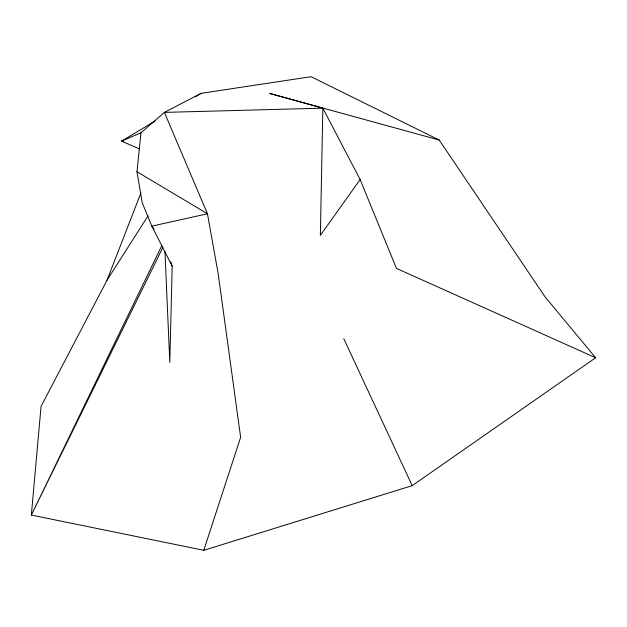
<?xml version="1.0" encoding="UTF-8"?>
<svg xmlns="http://www.w3.org/2000/svg" width="627" height="627" viewBox="0 0 627 627"><rect width="100%" height="100%" fill="white"/><g stroke="black" fill="none" stroke-linecap="round" stroke-linejoin="round"><path stroke-width="0.94" d="M170.677 261.702L172.19 266.185L169.799 362.359L164.964 251.56M172.19 266.185L151.852 226.12L142.188 202.67L136.984 171.735L140.981 132.752L164.407 112.39L201.149 93.321L311.078 76.698L439.221 140.048L545.153 297.002L595.65 357.758L412.198 485.651L203.775 550.302L31.35 515.057L41.061 406.39L106.998 280.269L148.043 215.829M203.775 550.302L240.635 437.309L218.267 274.305L207.459 213.783L164.407 112.39L322.842 108.157L360.141 179.557L396.46 268.395L595.65 357.758M106.998 280.269L140.926 192.889M161.884 245.478L31.35 515.057L162.902 247.297M360.141 179.557L320.358 235.352L322.842 108.157L269.712 93.447L439.221 140.048M139.507 148.897L121.575 141.153L155.081 121.011M195.287 96.848L201.149 93.321M121.575 141.153L123.456 141.53L121.575 141.153L140.981 132.752M136.984 171.735L207.459 213.783L151.852 226.12L154.07 229.192M343.768 338.666L412.198 485.651"/></g></svg>
